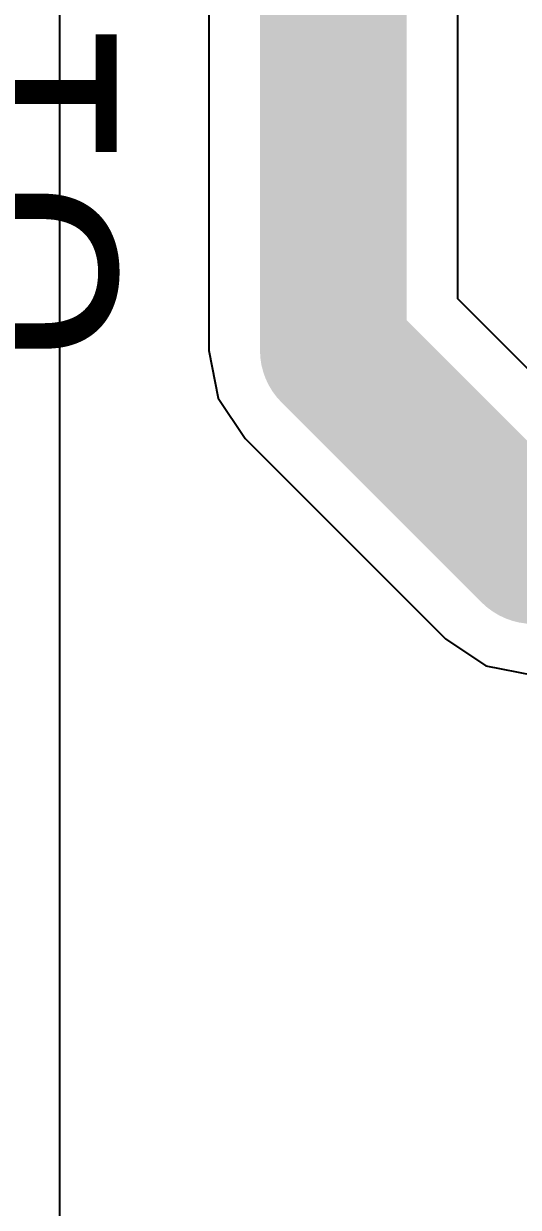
# Model space of a CAD drawing. Header units: inches. Extents: x -18 to 237, y -41 to 211.
# Drawn here: x 2.08 to 4.65, y 10.18 to 16.33 of the extents above; entities that cross this region are included whole.
import ezdxf

# ---------------------------------------------------------------- set-up
doc = ezdxf.new("R2010")
doc.units = ezdxf.units.IN
for name, color, linetype in [('Bottom Layer', 5, 'Continuous'), ('Top Layer', 1, 'Continuous'), ('Top Overlay', 2, 'Continuous')]:
    doc.layers.add(name, color=color, linetype=linetype)
doc.styles.add('Arial', font='', dxfattribs={"height": 0.2})
doc.styles.get('Arial').set_extended_font_data('Arial')

msp = doc.modelspace()

# ---------------------------------------------------------------- linework, layer by layer
at = {"layer": 'Bottom Layer'}
for p, q in [((4.3383, 14.9031), (4.3383, 21.897)), ((3.0434, 21.6288), (3.0434, 14.6349)), ((4.9999, 14.2414), (4.3383, 14.9031)), ((3.0434, 14.6349), (3.0927, 14.3871)), ((3.0927, 14.3871), (3.233, 14.1771)), ((3.233, 14.1771), (4.2739, 13.1362)), ((4.2739, 13.1362), (4.484, 12.9958)), ((4.484, 12.9958), (4.7317, 12.9466))]:
    msp.add_line(p, q, dxfattribs=at)
for points in [[(3.6908, 14.6349, 0.762, 0.762, 0), (3.6908, 21.897, 0.762, 0.762, 0)], [(3.6908, 14.6349, 0.762, 0.762, 0), (4.7317, 13.594, 0.762, 0.762, 0)], [(4.7317, 13.594, 0.762, 0.762, 0), (9.569, 13.594, 0.762, 0.762, 0)]]:
    msp.add_lwpolyline(points, format="xyseb", dxfattribs=at)
for points in [[(3.5003, 14.6349, 0.381, 0.381, 1), (3.8813, 14.6349, 0.381, 0.381, 1)], [(3.5003, 14.6349, 0.381, 0.381, 1), (3.8813, 14.6349, 0.381, 0.381, 1)], [(4.5412, 13.594, 0.381, 0.381, 1), (4.9222, 13.594, 0.381, 0.381, 1)], [(4.5412, 13.594, 0.381, 0.381, 1), (4.9222, 13.594, 0.381, 0.381, 1)]]:
    msp.add_lwpolyline(points, format="xyseb", close=True, dxfattribs=at)
at = {"layer": 'Top Layer'}
msp.add_line((2.2686, 8.3062), (2.2686, 16.51), dxfattribs=at)

# ---------------------------------------------------------------- texts
at = {"layer": 'Top Overlay', "style": 'Arial'}
msp.add_text('U14', height=1.016, rotation=90, dxfattribs=at).set_placement((2.5653, 14.535))

doc.saveas('drawing.dxf')
